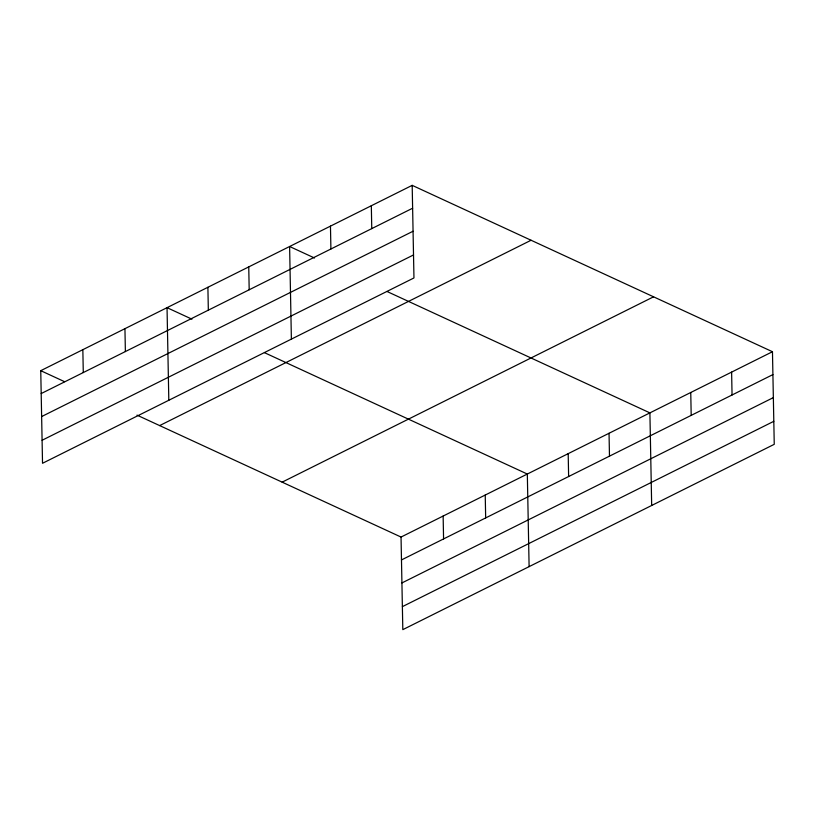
<?xml version="1.0" encoding="UTF-8"?>
<svg xmlns="http://www.w3.org/2000/svg" width="815" height="815" viewBox="0 0 815 815"><rect width="100%" height="100%" fill="white"/><g stroke="black" fill="none" stroke-linecap="round" stroke-linejoin="round"><path stroke-width="1.22" d="M412.186 185.351L413.959 277.946L42.533 463.277L40.75 370.682L412.186 185.351L772.467 351.723L774.25 444.318L402.814 629.649L401.041 537.054L137.001 415.13M41.188 393.564L412.624 208.222M41.626 416.567L413.062 231.236M42.085 440.273L413.521 254.942M159.648 425.583L531.074 240.252M282.143 482.154L653.579 296.813M401.041 537.054L772.467 351.723M401.479 559.936L772.915 374.594M401.917 582.939L773.354 397.608M402.376 606.645L773.812 421.314M314.519 258.009L289.61 246.507L291.383 339.101M386.993 291.475L649.901 412.879L651.674 505.483M191.953 319.174L167.034 307.663L168.817 400.267M264.417 352.64L527.325 474.045L529.108 566.639M40.75 370.682L64.528 381.664M731.615 372.109L732.053 394.99M690.753 392.494L691.191 415.375M609.039 433.264L609.477 456.145M568.187 453.649L568.625 476.531M485.231 495.041L485.669 517.922M443.136 516.048L443.574 538.929M371.324 205.737L371.762 228.618M330.462 226.122L330.91 249.003M248.748 266.892L249.186 289.773M207.896 287.277L208.334 310.158M124.94 328.669L125.378 351.55M82.845 349.676L83.283 372.557"/></g></svg>
